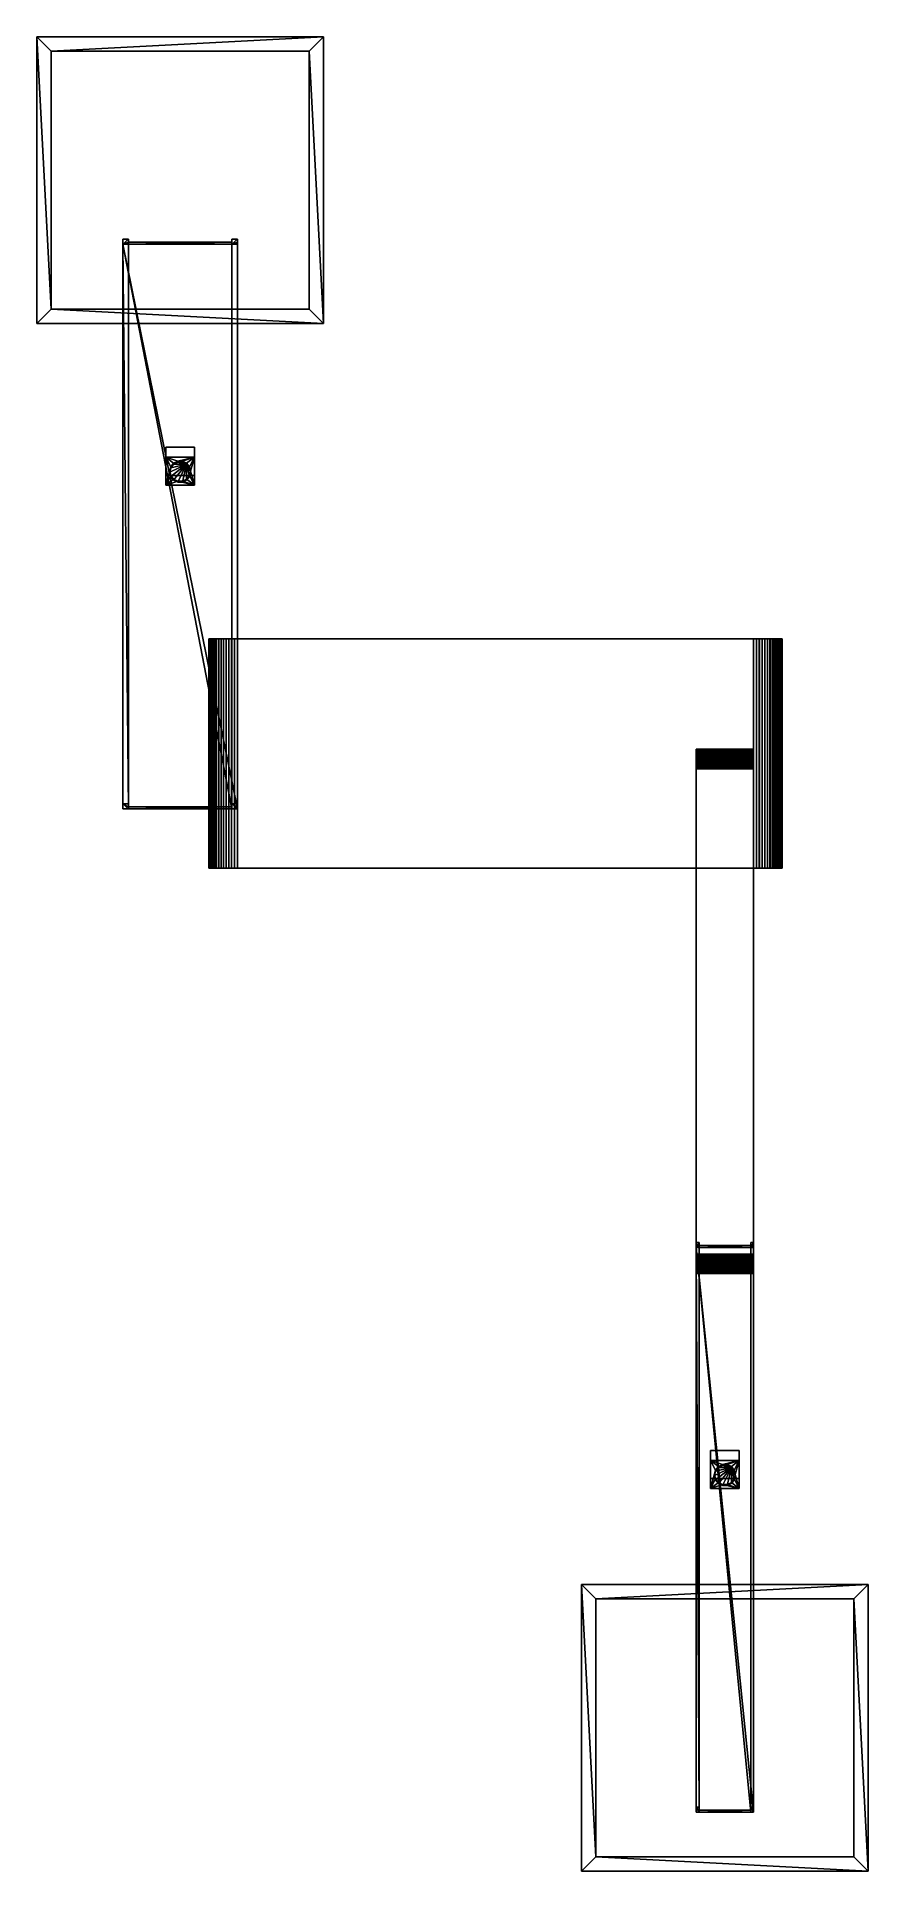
# Model space of a CAD drawing. Header units: inches. Extents: x -800 to 10100, y -1950 to 1250.
# Drawn here: x -800 to 650, y -1950 to 1250 of the extents above.
import ezdxf

# ---------------------------------------------------------------- set-up
doc = ezdxf.new("R2010")
doc.units = ezdxf.units.IN
doc.layers.get('0').update_dxf_attribs({"lineweight": 0})

msp = doc.modelspace()

# ---------------------------------------------------------------- meshes
at = {"color": 45, "linetype": 'Continuous'}
mesh = msp.add_polyface(dxfattribs=at)
corners = [(-800, 750, -850), (-800, 1250, -850), (-300, 1250, -850), (-300, 750, -850), (-800, 750, -350), (-800, 1250, -350), (-300, 1250, -350), (-300, 750, -350), (-775, 775, -822.6), (-775, 1225, -822.6), (-325, 1225, -822.6), (-325, 775, -822.6), (-775, 775, -352.4), (-775, 1225, -352.4), (-325, 1225, -352.4), (-325, 775, -352.4), (-775, 775, -350), (-775, 1225, -350), (-325, 1225, -350), (-325, 775, -350)]
mesh.append_faces([[corners[k] for k in face] for face in [(0, 1, 2, 3), (0, 4, 5, 1), (1, 5, 6, 2), (2, 6, 7, 3), (3, 7, 4, 0), (8, 11, 10, 9)]], dxfattribs={"color": 45})
mesh.append_faces([[corners[k] for k in face] for face in [(18, 10, 14), (19, 12, 16), (19, 11, 15), (16, 13, 17), (9, 12, 8)]], dxfattribs={"vtx0": -1, "color": 45})
mesh.append_faces([[corners[k] for k in face] for face in [(16, 7, 19), (19, 7, 18), (6, 18, 7), (18, 6, 17), (5, 17, 6), (17, 5, 16), (4, 16, 5)]], dxfattribs={"vtx0": -1, "vtx1": -1, "color": 45})
mesh.append_faces([[corners[k] for k in face] for face in [(16, 4, 7), (19, 11, 8), (19, 8, 12), (19, 14, 10), (19, 10, 11), (18, 13, 9), (18, 9, 10), (16, 9, 13)]], dxfattribs={"vtx0": -1, "vtx2": -1, "color": 45})
mesh.append_faces([[corners[k] for k in face] for face in [(16, 12, 9)]], dxfattribs={"vtx1": -1, "vtx2": -1, "color": 45})
mesh.append_faces([[corners[k] for k in face] for face in [(19, 15, 11), (19, 18, 14), (18, 17, 13)]], dxfattribs={"vtx2": -1, "color": 45})
at = {"color": 5, "linetype": 'Continuous'}
mesh = msp.add_polyface(dxfattribs=at)
corners = [(-450, -96.7, -137.8), (-460, -96.7, -137.8), (-460, 888.1, -311.4), (-450, 888.1, -311.4), (-450, -88.1, -88.6), (-460, -88.1, -88.6), (-460, 896.7, -262.2), (-450, 896.7, -262.2), (-650, 891.5, -291.7), (-650, -93.3, -118.1), (-650, 888.1, -311.4), (-650, -96.7, -137.8), (-450, 891.5, -291.7), (-460, 891.5, -291.7), (-460, -93.3, -118.1), (-450, -93.3, -118.1), (-640, 888.1, -311.4), (-640, 896.7, -262.2), (-650, 896.7, -262.2), (-650, -88.1, -88.6), (-640, -88.1, -88.6), (-640, 891.5, -291.7), (-640, -93.3, -118.1), (-640, -96.7, -137.8)]
mesh.append_faces([[corners[k] for k in face] for face in [(17, 20, 22, 21), (4, 7, 6, 5), (21, 22, 14, 13), (6, 13, 14, 5), (20, 17, 18, 19)]], dxfattribs={"color": 5})
mesh.append_faces([[corners[k] for k in face] for face in [(18, 9, 19), (7, 3, 12), (10, 23, 11), (19, 22, 20), (5, 15, 4), (18, 10, 8)]], dxfattribs={"vtx0": -1, "color": 5})
mesh.append_faces([[corners[k] for k in face] for face in [(23, 19, 11), (1, 22, 23), (22, 1, 14), (21, 10, 17), (10, 21, 16), (13, 16, 21), (16, 13, 2), (6, 2, 13), (12, 2, 7)]], dxfattribs={"vtx0": -1, "vtx1": -1, "color": 5})
mesh.append_faces([[corners[k] for k in face] for face in [(19, 23, 22)]], dxfattribs={"vtx0": -1, "vtx1": -1, "vtx2": -1, "color": 5})
mesh.append_faces([[corners[k] for k in face] for face in [(18, 10, 11), (18, 11, 9), (7, 15, 0), (7, 0, 3), (10, 2, 3), (10, 3, 0), (10, 0, 1), (10, 1, 23), (5, 1, 0), (5, 0, 15), (2, 6, 7)]], dxfattribs={"vtx0": -1, "vtx2": -1, "color": 5})
mesh.append_faces([[corners[k] for k in face] for face in [(9, 11, 19)]], dxfattribs={"vtx1": -1, "color": 5})
mesh.append_faces([[corners[k] for k in face] for face in [(5, 14, 1), (18, 17, 10)]], dxfattribs={"vtx1": -1, "vtx2": -1, "color": 5})
mesh.append_faces([[corners[k] for k in face] for face in [(18, 8, 10), (7, 4, 15), (10, 16, 2), (12, 3, 2)]], dxfattribs={"vtx2": -1, "color": 5})
at = {"color": 1, "linetype": 'Continuous'}
mesh = msp.add_polyface(dxfattribs=at)
corners = [(-546, 507.8, 187.8), (-554, 507.8, 187.8), (-561.2, 504.3, 188.4), (-566.2, 498.2, 189.5), (-568, 490.4, 190.8), (-566.2, 482.7, 192.2), (-561.2, 476.6, 193.3), (-554, 473.1, 193.9), (-546, 473.1, 193.9), (-538.8, 476.6, 193.3), (-533.8, 482.7, 192.2), (-532, 490.4, 190.8), (-533.8, 498.2, 189.5), (-538.8, 504.3, 188.4), (-546, 509.5, 197.6), (-554, 509.5, 197.6), (-561.2, 506.1, 198.2), (-566.2, 499.9, 199.3), (-568, 492.2, 200.7), (-566.2, 484.5, 202), (-561.2, 478.3, 203.1), (-554, 474.9, 203.7), (-546, 474.9, 203.7), (-538.8, 478.3, 203.1), (-533.8, 484.5, 202), (-532, 492.2, 200.7), (-533.8, 499.9, 199.3), (-538.8, 506.1, 198.2), (-525, 484.9, 303.5), (-525, 534.2, 294.8), (-575, 534.2, 294.8), (-575, 484.9, 303.5), (-525, 467.6, 205), (-525, 516.8, 196.3), (-575, 516.8, 196.3), (-575, 467.6, 205)]
mesh.append_faces([[corners[k] for k in face] for face in [(14, 0, 1, 15), (15, 1, 2, 16), (16, 2, 3, 17), (17, 3, 4, 18), (18, 4, 5, 19), (19, 5, 6, 20), (21, 20, 6, 7), (22, 21, 7, 8), (23, 22, 8, 9), (24, 23, 9, 10), (25, 24, 10, 11), (26, 25, 11, 12), (27, 26, 12, 13), (27, 13, 0, 14), (31, 28, 29, 30), (35, 31, 30, 34), (34, 30, 29, 33), (33, 29, 28, 32), (32, 28, 31, 35)]], dxfattribs={"color": 1})
mesh.append_faces([[corners[k] for k in face] for face in [(13, 1, 0)]], dxfattribs={"vtx0": -1, "color": 1})
mesh.append_faces([[corners[k] for k in face] for face in [(32, 25, 33), (33, 15, 34), (16, 34, 15)]], dxfattribs={"vtx0": -1, "vtx1": -1, "color": 1})
mesh.append_faces([[corners[k] for k in face] for face in [(13, 11, 10), (13, 10, 9), (13, 9, 8), (13, 8, 7), (13, 7, 6), (13, 6, 5), (13, 5, 4), (13, 4, 3), (13, 3, 2), (13, 2, 1), (32, 21, 22), (32, 22, 23), (32, 23, 24), (32, 24, 25), (35, 17, 18), (35, 18, 19), (35, 19, 20), (35, 20, 21), (33, 25, 26), (33, 26, 27), (33, 27, 14), (33, 14, 15)]], dxfattribs={"vtx0": -1, "vtx2": -1, "color": 1})
mesh.append_faces([[corners[k] for k in face] for face in [(32, 35, 21), (35, 34, 17), (16, 17, 34)]], dxfattribs={"vtx1": -1, "vtx2": -1, "color": 1})
mesh.append_faces([[corners[k] for k in face] for face in [(13, 12, 11)]], dxfattribs={"vtx2": -1, "color": 1})
at = {"color": 125, "linetype": 'Continuous'}
mesh = msp.add_polyface(dxfattribs=at)
corners = [(450.1, 200, 50), (455.2, 200, 49.7), (460.2, 200, 49), (465.1, 200, 47.7), (469.8, 200, 45.9), (474.4, 200, 43.7), (478.7, 200, 41), (482.7, 200, 37.9), (486.4, 200, 34.4), (489.7, 200, 30.6), (492.5, 200, 26.4), (495, 200, 22), (497, 200, 17.3), (498.5, 200, 12.5), (499.5, 200, 7.5), (500, 200, 2.4), (500, 200, -2.6), (499.4, 200, -7.7), (498.4, 200, -12.6), (496.9, 200, -17.5), (494.9, 200, -22.1), (492.4, 200, -26.5), (489.5, 200, -30.7), (486.1, 200, -34.5), (482.5, 200, -38), (478.4, 200, -41.1), (474.1, 200, -43.7), (469.6, 200, -45.9), (464.8, 200, -47.7), (459.9, 200, -48.9), (454.9, 200, -49.7), (449.8, 200, -49.9), (-450.1, 200, -50), (-455.1, 200, -49.7), (-460.1, 200, -49), (-465, 200, -47.7), (-469.8, 200, -45.9), (-474.3, 200, -43.7), (-478.6, 200, -41), (-482.6, 200, -37.9), (-486.3, 200, -34.4), (-489.6, 200, -30.6), (-492.5, 200, -26.4), (-495, 200, -22), (-496.9, 200, -17.4), (-498.5, 200, -12.5), (-499.5, 200, -7.6), (-500, 200, -2.5), (-500, 200, 2.5), (-499.5, 200, 7.6), (-498.5, 200, 12.5), (-496.9, 200, 17.4), (-495, 200, 22), (-492.5, 200, 26.4), (-489.6, 200, 30.6), (-486.3, 200, 34.4), (-482.6, 200, 37.9), (-478.6, 200, 41), (-474.3, 200, 43.7), (-469.8, 200, 45.9), (-465, 200, 47.7), (-460.1, 200, 49), (-455.1, 200, 49.7), (-450.1, 200, 50), (450.1, -200, 50), (455.2, -200, 49.7), (460.2, -200, 49), (465.1, -200, 47.7), (469.8, -200, 45.9), (474.4, -200, 43.7), (478.7, -200, 41), (482.7, -200, 37.9), (486.4, -200, 34.4), (489.7, -200, 30.6), (492.5, -200, 26.4), (495, -200, 22), (497, -200, 17.3), (498.5, -200, 12.5), (499.5, -200, 7.5), (500, -200, 2.4), (500, -200, -2.6), (499.4, -200, -7.7), (498.4, -200, -12.6), (496.9, -200, -17.5), (494.9, -200, -22.1), (492.4, -200, -26.5), (489.5, -200, -30.7), (486.1, -200, -34.5), (482.5, -200, -38), (478.4, -200, -41.1), (474.1, -200, -43.7), (469.6, -200, -45.9), (464.8, -200, -47.7), (459.9, -200, -48.9), (454.9, -200, -49.7), (449.8, -200, -49.9), (-450.1, -200, -50), (-455.1, -200, -49.7), (-460.1, -200, -49), (-465, -200, -47.7), (-469.8, -200, -45.9), (-474.3, -200, -43.7), (-478.6, -200, -41), (-482.6, -200, -37.9), (-486.3, -200, -34.4), (-489.6, -200, -30.6), (-492.5, -200, -26.4), (-495, -200, -22), (-496.9, -200, -17.4), (-498.5, -200, -12.5), (-499.5, -200, -7.6), (-500, -200, -2.5), (-500, -200, 2.5), (-499.5, -200, 7.6), (-498.5, -200, 12.5), (-496.9, -200, 17.4), (-495, -200, 22), (-492.5, -200, 26.4), (-489.6, -200, 30.6), (-486.3, -200, 34.4), (-482.6, -200, 37.9), (-478.6, -200, 41), (-474.3, -200, 43.7), (-469.8, -200, 45.9), (-465, -200, 47.7), (-460.1, -200, 49), (-455.1, -200, 49.7), (-450.1, -200, 50)]
mesh.append_faces([[corners[k] for k in face] for face in [(0, 64, 65, 1), (1, 65, 66, 2), (2, 66, 67, 3), (3, 67, 68, 4), (4, 68, 69, 5), (5, 69, 70, 6), (6, 70, 71, 7), (7, 71, 72, 8), (8, 72, 73, 9), (9, 73, 74, 10), (10, 74, 75, 11), (11, 75, 76, 12), (12, 76, 77, 13), (13, 77, 78, 14), (14, 78, 79, 15), (15, 79, 80, 16), (16, 80, 81, 17), (17, 81, 82, 18), (18, 82, 83, 19), (19, 83, 84, 20), (20, 84, 85, 21), (21, 85, 86, 22), (22, 86, 87, 23), (23, 87, 88, 24), (24, 88, 89, 25), (25, 89, 90, 26), (26, 90, 91, 27), (27, 91, 92, 28), (28, 92, 93, 29), (29, 93, 94, 30), (30, 94, 95, 31), (31, 95, 96, 32), (32, 96, 97, 33), (33, 97, 98, 34), (34, 98, 99, 35), (35, 99, 100, 36), (36, 100, 101, 37), (37, 101, 102, 38), (38, 102, 103, 39), (39, 103, 104, 40), (40, 104, 105, 41), (41, 105, 106, 42), (42, 106, 107, 43), (43, 107, 108, 44), (44, 108, 109, 45), (45, 109, 110, 46), (46, 110, 111, 47), (47, 111, 112, 48), (48, 112, 113, 49), (49, 113, 114, 50), (50, 114, 115, 51), (51, 115, 116, 52), (52, 116, 117, 53), (53, 117, 118, 54), (54, 118, 119, 55), (55, 119, 120, 56), (56, 120, 121, 57), (57, 121, 122, 58), (58, 122, 123, 59), (59, 123, 124, 60), (60, 124, 125, 61), (61, 125, 126, 62), (62, 126, 127, 63), (63, 127, 64, 0)]], dxfattribs={"color": 125})
mesh.append_faces([[corners[k] for k in face] for face in [(63, 61, 62), (127, 65, 64)]], dxfattribs={"vtx0": -1, "color": 125})
mesh.append_faces([[corners[k] for k in face] for face in [(63, 1, 2), (63, 2, 3), (63, 3, 4), (63, 4, 5), (63, 5, 6), (63, 6, 7), (63, 7, 8), (63, 8, 9), (63, 9, 10), (63, 10, 11), (63, 11, 12), (63, 12, 13), (63, 13, 14), (63, 14, 15), (63, 15, 16), (63, 16, 17), (63, 17, 18), (63, 18, 19), (63, 19, 20), (63, 20, 21), (63, 21, 22), (63, 22, 23), (63, 23, 24), (63, 24, 25), (63, 25, 26), (63, 26, 27), (63, 27, 28), (63, 28, 29), (63, 29, 30), (63, 30, 31), (63, 31, 32), (63, 32, 33), (63, 33, 34), (63, 34, 35), (63, 35, 36), (63, 36, 37), (63, 37, 38), (63, 38, 39), (63, 39, 40), (63, 40, 41), (63, 41, 42), (63, 42, 43), (63, 43, 44), (63, 44, 45), (63, 45, 46), (63, 46, 47), (63, 47, 48), (63, 48, 49), (63, 49, 50), (63, 50, 51), (63, 51, 52), (63, 52, 53), (63, 53, 54), (63, 54, 55), (63, 55, 56), (63, 56, 57), (63, 57, 58), (63, 58, 59), (63, 59, 60), (63, 60, 61), (127, 125, 124), (127, 124, 123), (127, 123, 122), (127, 122, 121), (127, 121, 120), (127, 120, 119), (127, 119, 118), (127, 118, 117), (127, 117, 116), (127, 116, 115), (127, 115, 114), (127, 114, 113), (127, 113, 112), (127, 112, 111), (127, 111, 110), (127, 110, 109), (127, 109, 108), (127, 108, 107), (127, 107, 106), (127, 106, 105), (127, 105, 104), (127, 104, 103), (127, 103, 102), (127, 102, 101), (127, 101, 100), (127, 100, 99), (127, 99, 98), (127, 98, 97), (127, 97, 96), (127, 96, 95), (127, 95, 94), (127, 94, 93), (127, 93, 92), (127, 92, 91), (127, 91, 90), (127, 90, 89), (127, 89, 88), (127, 88, 87), (127, 87, 86), (127, 86, 85), (127, 85, 84), (127, 84, 83), (127, 83, 82), (127, 82, 81), (127, 81, 80), (127, 80, 79), (127, 79, 78), (127, 78, 77), (127, 77, 76), (127, 76, 75), (127, 75, 74), (127, 74, 73), (127, 73, 72), (127, 72, 71), (127, 71, 70), (127, 70, 69), (127, 69, 68), (127, 68, 67), (127, 67, 66), (127, 66, 65)]], dxfattribs={"vtx0": -1, "vtx2": -1, "color": 125})
mesh.append_faces([[corners[k] for k in face] for face in [(63, 0, 1), (127, 126, 125)]], dxfattribs={"vtx2": -1, "color": 125})
mesh = msp.add_polyface(dxfattribs=at)
corners = [(450, -9.5, 233.7), (450, -7.1, 234.7), (450, -4.9, 235.9), (450, -2.8, 237.4), (450, -0.9, 239), (450, 0.9, 240.9), (450, 2.4, 242.9), (450, 3.8, 245), (450, 4.9, 247.3), (450, 5.8, 249.7), (450, 6.5, 252.1), (450, 6.8, 254.6), (450, 7, 257.2), (450, 6.8, 259.7), (450, 6.5, 262.2), (450, 5.8, 264.7), (450, 4.9, 267.1), (450, 3.8, 269.4), (450, 2.5, 271.5), (450, 0.9, 273.5), (450, -0.8, 275.3), (450, -2.8, 277), (450, -4.9, 278.4), (450, -7.1, 279.7), (450, -9.4, 280.7), (450, -11.8, 281.4), (450, -14.3, 281.9), (450, -16.9, 282.2), (450, -19.4, 282.1), (450, -21.9, 281.9), (450, -24.4, 281.3), (450, -26.8, 280.6), (450, -890.5, -33.7), (450, -892.9, -34.7), (450, -895.1, -35.9), (450, -897.2, -37.4), (450, -899.1, -39), (450, -900.8, -40.8), (450, -902.4, -42.8), (450, -903.8, -45), (450, -904.9, -47.2), (450, -905.8, -49.6), (450, -906.4, -52.1), (450, -906.8, -54.6), (450, -907, -57.1), (450, -906.9, -59.6), (450, -906.5, -62.1), (450, -905.9, -64.6), (450, -905, -67), (450, -903.9, -69.2), (450, -902.6, -71.4), (450, -901, -73.4), (450, -899.3, -75.2), (450, -897.4, -76.9), (450, -895.3, -78.4), (450, -893.1, -79.6), (450, -890.8, -80.6), (450, -888.4, -81.4), (450, -885.9, -81.9), (450, -883.4, -82.2), (450, -880.8, -82.2), (450, -878.3, -82), (450, -875.8, -81.5), (450, -873.4, -80.7), (350, -9.5, 233.7), (350, -7.1, 234.7), (350, -4.9, 235.9), (350, -2.8, 237.4), (350, -0.9, 239), (350, 0.9, 240.9), (350, 2.4, 242.9), (350, 3.8, 245), (350, 4.9, 247.3), (350, 5.8, 249.7), (350, 6.5, 252.1), (350, 6.8, 254.6), (350, 7, 257.2), (350, 6.8, 259.7), (350, 6.5, 262.2), (350, 5.8, 264.7), (350, 4.9, 267.1), (350, 3.8, 269.4), (350, 2.5, 271.5), (350, 0.9, 273.5), (350, -0.8, 275.3), (350, -2.8, 277), (350, -4.9, 278.4), (350, -7.1, 279.7), (350, -9.4, 280.7), (350, -11.8, 281.4), (350, -14.3, 281.9), (350, -16.9, 282.2), (350, -19.4, 282.1), (350, -21.9, 281.9), (350, -24.4, 281.3), (350, -26.8, 280.6), (350, -890.5, -33.7), (350, -892.9, -34.7), (350, -895.1, -35.9), (350, -897.2, -37.4), (350, -899.1, -39), (350, -900.8, -40.8), (350, -902.4, -42.8), (350, -903.8, -45), (350, -904.9, -47.2), (350, -905.8, -49.6), (350, -906.4, -52.1), (350, -906.8, -54.6), (350, -907, -57.1), (350, -906.9, -59.6), (350, -906.5, -62.1), (350, -905.9, -64.6), (350, -905, -67), (350, -903.9, -69.2), (350, -902.6, -71.4), (350, -901, -73.4), (350, -899.3, -75.2), (350, -897.4, -76.9), (350, -895.3, -78.4), (350, -893.1, -79.6), (350, -890.8, -80.6), (350, -888.4, -81.4), (350, -885.9, -81.9), (350, -883.4, -82.2), (350, -880.8, -82.2), (350, -878.3, -82), (350, -875.8, -81.5), (350, -873.4, -80.7)]
mesh.append_faces([[corners[k] for k in face] for face in [(0, 64, 65, 1), (1, 65, 66, 2), (2, 66, 67, 3), (3, 67, 68, 4), (4, 68, 69, 5), (5, 69, 70, 6), (6, 70, 71, 7), (7, 71, 72, 8), (8, 72, 73, 9), (9, 73, 74, 10), (10, 74, 75, 11), (11, 75, 76, 12), (12, 76, 77, 13), (13, 77, 78, 14), (14, 78, 79, 15), (15, 79, 80, 16), (16, 80, 81, 17), (17, 81, 82, 18), (18, 82, 83, 19), (19, 83, 84, 20), (20, 84, 85, 21), (21, 85, 86, 22), (22, 86, 87, 23), (23, 87, 88, 24), (24, 88, 89, 25), (25, 89, 90, 26), (26, 90, 91, 27), (27, 91, 92, 28), (28, 92, 93, 29), (29, 93, 94, 30), (30, 94, 95, 31), (31, 95, 96, 32), (32, 96, 97, 33), (33, 97, 98, 34), (34, 98, 99, 35), (35, 99, 100, 36), (36, 100, 101, 37), (37, 101, 102, 38), (38, 102, 103, 39), (39, 103, 104, 40), (40, 104, 105, 41), (41, 105, 106, 42), (42, 106, 107, 43), (43, 107, 108, 44), (44, 108, 109, 45), (45, 109, 110, 46), (46, 110, 111, 47), (47, 111, 112, 48), (48, 112, 113, 49), (49, 113, 114, 50), (50, 114, 115, 51), (51, 115, 116, 52), (52, 116, 117, 53), (53, 117, 118, 54), (54, 118, 119, 55), (55, 119, 120, 56), (56, 120, 121, 57), (57, 121, 122, 58), (58, 122, 123, 59), (59, 123, 124, 60), (60, 124, 125, 61), (61, 125, 126, 62), (62, 126, 127, 63), (63, 127, 64, 0)]], dxfattribs={"color": 125})
mesh.append_faces([[corners[k] for k in face] for face in [(63, 61, 62), (127, 65, 64)]], dxfattribs={"vtx0": -1, "color": 125})
mesh.append_faces([[corners[k] for k in face] for face in [(63, 1, 2), (63, 2, 3), (63, 3, 4), (63, 4, 5), (63, 5, 6), (63, 6, 7), (63, 7, 8), (63, 8, 9), (63, 9, 10), (63, 10, 11), (63, 11, 12), (63, 12, 13), (63, 13, 14), (63, 14, 15), (63, 15, 16), (63, 16, 17), (63, 17, 18), (63, 18, 19), (63, 19, 20), (63, 20, 21), (63, 21, 22), (63, 22, 23), (63, 23, 24), (63, 24, 25), (63, 25, 26), (63, 26, 27), (63, 27, 28), (63, 28, 29), (63, 29, 30), (63, 30, 31), (63, 31, 32), (63, 32, 33), (63, 33, 34), (63, 34, 35), (63, 35, 36), (63, 36, 37), (63, 37, 38), (63, 38, 39), (63, 39, 40), (63, 40, 41), (63, 41, 42), (63, 42, 43), (63, 43, 44), (63, 44, 45), (63, 45, 46), (63, 46, 47), (63, 47, 48), (63, 48, 49), (63, 49, 50), (63, 50, 51), (63, 51, 52), (63, 52, 53), (63, 53, 54), (63, 54, 55), (63, 55, 56), (63, 56, 57), (63, 57, 58), (63, 58, 59), (63, 59, 60), (63, 60, 61), (127, 125, 124), (127, 124, 123), (127, 123, 122), (127, 122, 121), (127, 121, 120), (127, 120, 119), (127, 119, 118), (127, 118, 117), (127, 117, 116), (127, 116, 115), (127, 115, 114), (127, 114, 113), (127, 113, 112), (127, 112, 111), (127, 111, 110), (127, 110, 109), (127, 109, 108), (127, 108, 107), (127, 107, 106), (127, 106, 105), (127, 105, 104), (127, 104, 103), (127, 103, 102), (127, 102, 101), (127, 101, 100), (127, 100, 99), (127, 99, 98), (127, 98, 97), (127, 97, 96), (127, 96, 95), (127, 95, 94), (127, 94, 93), (127, 93, 92), (127, 92, 91), (127, 91, 90), (127, 90, 89), (127, 89, 88), (127, 88, 87), (127, 87, 86), (127, 86, 85), (127, 85, 84), (127, 84, 83), (127, 83, 82), (127, 82, 81), (127, 81, 80), (127, 80, 79), (127, 79, 78), (127, 78, 77), (127, 77, 76), (127, 76, 75), (127, 75, 74), (127, 74, 73), (127, 73, 72), (127, 72, 71), (127, 71, 70), (127, 70, 69), (127, 69, 68), (127, 68, 67), (127, 67, 66), (127, 66, 65)]], dxfattribs={"vtx0": -1, "vtx2": -1, "color": 125})
mesh.append_faces([[corners[k] for k in face] for face in [(63, 0, 1), (127, 126, 125)]], dxfattribs={"vtx2": -1, "color": 125})
at = {"color": 5, "linetype": 'Continuous'}
mesh = msp.add_polyface(dxfattribs=at)
corners = [(450, -1846.7, 162.2), (445, -1846.7, 162.2), (445, -861.9, -11.4), (450, -861.9, -11.4), (450, -1838.1, 211.4), (445, -1838.1, 211.4), (445, -853.3, 37.8), (450, -853.3, 37.8), (350, -858.5, 8.3), (350, -1843.3, 181.9), (350, -861.9, -11.4), (350, -1846.7, 162.2), (450, -858.5, 8.3), (445, -858.5, 8.3), (445, -1843.3, 181.9), (450, -1843.3, 181.9), (355, -861.9, -11.4), (355, -853.3, 37.8), (350, -853.3, 37.8), (350, -1838.1, 211.4), (355, -1838.1, 211.4), (355, -858.5, 8.3), (355, -1843.3, 181.9), (355, -1846.7, 162.2)]
mesh.append_faces([[corners[k] for k in face] for face in [(17, 20, 22, 21), (4, 7, 6, 5), (21, 22, 14, 13), (6, 13, 14, 5), (20, 17, 18, 19)]], dxfattribs={"color": 5})
mesh.append_faces([[corners[k] for k in face] for face in [(9, 10, 11), (12, 0, 3), (10, 23, 11), (19, 22, 20), (15, 7, 4), (5, 15, 4), (18, 10, 8)]], dxfattribs={"vtx0": -1, "color": 5})
mesh.append_faces([[corners[k] for k in face] for face in [(23, 19, 11), (1, 22, 23), (22, 1, 14), (21, 10, 17), (10, 21, 16), (13, 16, 21), (16, 13, 2), (6, 2, 13), (12, 2, 7)]], dxfattribs={"vtx0": -1, "vtx1": -1, "color": 5})
mesh.append_faces([[corners[k] for k in face] for face in [(19, 23, 22)]], dxfattribs={"vtx0": -1, "vtx1": -1, "vtx2": -1, "color": 5})
mesh.append_faces([[corners[k] for k in face] for face in [(9, 18, 8), (9, 8, 10), (15, 12, 7), (10, 2, 3), (10, 3, 0), (10, 0, 1), (10, 1, 23), (5, 1, 0), (5, 0, 15), (2, 6, 7)]], dxfattribs={"vtx0": -1, "vtx2": -1, "color": 5})
mesh.append_faces([[corners[k] for k in face] for face in [(9, 11, 19)]], dxfattribs={"vtx1": -1, "color": 5})
mesh.append_faces([[corners[k] for k in face] for face in [(15, 0, 12), (5, 14, 1), (18, 17, 10)]], dxfattribs={"vtx1": -1, "vtx2": -1, "color": 5})
mesh.append_faces([[corners[k] for k in face] for face in [(9, 19, 18), (10, 16, 2), (12, 3, 2)]], dxfattribs={"vtx2": -1, "color": 5})
at = {"color": 1, "linetype": 'Continuous'}
mesh = msp.add_polyface(dxfattribs=at)
corners = [(404, -1242.2, 442.8), (396, -1242.2, 442.8), (388.8, -1245.7, 443.4), (383.8, -1251.8, 444.5), (382, -1259.6, 445.8), (383.8, -1267.3, 447.2), (388.8, -1273.4, 448.3), (396, -1276.9, 448.9), (404, -1276.9, 448.9), (411.2, -1273.4, 448.3), (416.2, -1267.3, 447.2), (418, -1259.6, 445.8), (416.2, -1251.8, 444.5), (411.2, -1245.7, 443.4), (404, -1240.5, 452.6), (396, -1240.5, 452.6), (388.8, -1243.9, 453.2), (383.8, -1250.1, 454.3), (382, -1257.8, 455.7), (383.8, -1265.5, 457), (388.8, -1271.7, 458.1), (396, -1275.1, 458.7), (404, -1275.1, 458.7), (411.2, -1271.7, 458.1), (416.2, -1265.5, 457), (418, -1257.8, 455.7), (416.2, -1250.1, 454.3), (411.2, -1243.9, 453.2), (425, -1265.1, 558.5), (425, -1215.8, 549.8), (375, -1215.8, 549.8), (375, -1265.1, 558.5), (425, -1282.4, 460), (425, -1233.2, 451.3), (375, -1233.2, 451.3), (375, -1282.4, 460)]
mesh.append_faces([[corners[k] for k in face] for face in [(14, 0, 1, 15), (15, 1, 2, 16), (16, 2, 3, 17), (17, 3, 4, 18), (18, 4, 5, 19), (19, 5, 6, 20), (21, 20, 6, 7), (22, 21, 7, 8), (23, 22, 8, 9), (24, 23, 9, 10), (25, 24, 10, 11), (26, 25, 11, 12), (27, 26, 12, 13), (27, 13, 0, 14), (31, 28, 29, 30), (35, 31, 30, 34), (34, 30, 29, 33), (33, 29, 28, 32), (32, 28, 31, 35)]], dxfattribs={"color": 1})
mesh.append_faces([[corners[k] for k in face] for face in [(13, 1, 0)]], dxfattribs={"vtx0": -1, "color": 1})
mesh.append_faces([[corners[k] for k in face] for face in [(32, 25, 33), (33, 15, 34), (16, 34, 15)]], dxfattribs={"vtx0": -1, "vtx1": -1, "color": 1})
mesh.append_faces([[corners[k] for k in face] for face in [(13, 11, 10), (13, 10, 9), (13, 9, 8), (13, 8, 7), (13, 7, 6), (13, 6, 5), (13, 5, 4), (13, 4, 3), (13, 3, 2), (13, 2, 1), (32, 21, 22), (32, 22, 23), (32, 23, 24), (32, 24, 25), (35, 17, 18), (35, 18, 19), (35, 19, 20), (35, 20, 21), (33, 25, 26), (33, 26, 27), (33, 27, 14), (33, 14, 15)]], dxfattribs={"vtx0": -1, "vtx2": -1, "color": 1})
mesh.append_faces([[corners[k] for k in face] for face in [(32, 35, 21), (35, 34, 17), (16, 17, 34)]], dxfattribs={"vtx1": -1, "vtx2": -1, "color": 1})
mesh.append_faces([[corners[k] for k in face] for face in [(13, 12, 11)]], dxfattribs={"vtx2": -1, "color": 1})
at = {"color": 45, "linetype": 'Continuous'}
mesh = msp.add_polyface(dxfattribs=at)
corners = [(150, -1950, 350), (150, -1450, 350), (650, -1450, 350), (650, -1950, 350), (150, -1950, 850), (150, -1450, 850), (650, -1450, 850), (650, -1950, 850), (175, -1925, 377.4), (175, -1475, 377.4), (625, -1475, 377.4), (625, -1925, 377.4), (175, -1925, 847.6), (175, -1475, 847.6), (625, -1475, 847.6), (625, -1925, 847.6), (175, -1925, 850), (175, -1475, 850), (625, -1475, 850), (625, -1925, 850)]
mesh.append_faces([[corners[k] for k in face] for face in [(0, 1, 2, 3), (0, 4, 5, 1), (1, 5, 6, 2), (2, 6, 7, 3), (3, 7, 4, 0), (8, 11, 10, 9)]], dxfattribs={"color": 45})
mesh.append_faces([[corners[k] for k in face] for face in [(14, 9, 10), (12, 11, 8), (18, 15, 19), (15, 16, 19), (13, 18, 17), (17, 9, 13)]], dxfattribs={"vtx0": -1, "color": 45})
mesh.append_faces([[corners[k] for k in face] for face in [(16, 7, 19), (19, 7, 18), (6, 18, 7), (18, 6, 17), (5, 17, 6), (17, 5, 16), (4, 16, 5)]], dxfattribs={"vtx0": -1, "vtx1": -1, "color": 45})
mesh.append_faces([[corners[k] for k in face] for face in [(16, 4, 7), (15, 12, 16), (18, 10, 11), (18, 11, 15), (13, 14, 18), (17, 12, 8), (17, 8, 9)]], dxfattribs={"vtx0": -1, "vtx2": -1, "color": 45})
mesh.append_faces([[corners[k] for k in face] for face in [(15, 11, 12), (13, 9, 14)]], dxfattribs={"vtx1": -1, "vtx2": -1, "color": 45})
mesh.append_faces([[corners[k] for k in face] for face in [(18, 14, 10), (17, 16, 12)]], dxfattribs={"vtx2": -1, "color": 45})

doc.saveas('drawing.dxf')
